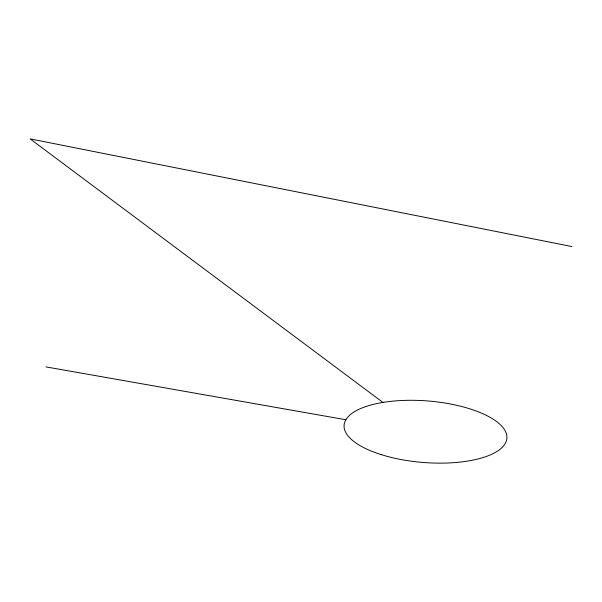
<?xml version="1.0" encoding="UTF-8"?>
<svg xmlns="http://www.w3.org/2000/svg" width="602" height="602" viewBox="0 0 602 602"><rect width="100%" height="100%" fill="white"/><g stroke="black" fill="none" stroke-linecap="round" stroke-linejoin="round"><path stroke-width="0.9" d="M46 366.896L345.879 419.752M571.9 246.549L30.1 138.866L382.91 402.422M380.976 454.54A81.646 30.837 4.6 0 0 506.794 439.001A81.646 30.837 4.6 0 0 388.696 401.594A81.646 30.837 4.6 0 0 380.976 454.54"/></g></svg>
